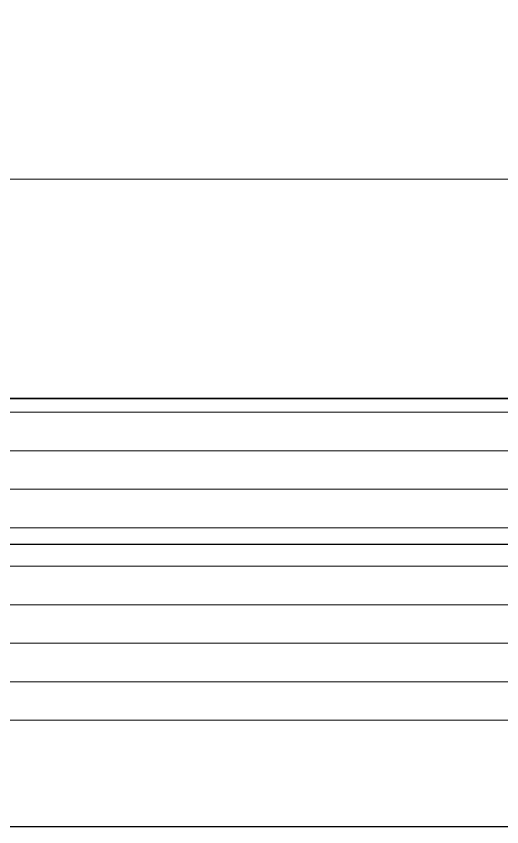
# Model space of a CAD drawing. Extents: x 27938 to 1507990, y 110129 to 923079.
# Drawn here: x 869898.7 to 870156.5, y 517540.4 to 517971.1 of the extents above; entities that cross this region are included whole.
import ezdxf

# ---------------------------------------------------------------- set-up
doc = ezdxf.new("R2010")
doc.units = 0
doc.header["$LTSCALE"] = 1000
doc.header["$MEASUREMENT"] = 0
doc.layers.add('平面-空调预留孔', color=173, linetype='Continuous', lineweight=15)
doc.layers.add('看线', color=251, linetype='Continuous')

# ---------------------------------------------------------------- blocks, each defined once
blk = doc.blocks.new('gdgdgdrgdfsfs')
at = {"layer": '平面-空调预留孔'}
for p, q in [((703030.02, 763961.62), (701455.02, 763961.62)), ((703023.86, 763845.19), (701461.18, 763845.19)), ((703023.86, 763844.89), (701461.18, 763844.89)), ((703023.86, 763837.79), (701461.18, 763837.79)), ((703026.17, 763817.33), (701458.87, 763817.33)), ((703026.17, 763796.87), (701458.87, 763796.87)), ((703026.17, 763776.42), (701458.87, 763776.42)), ((703026.17, 763755.96), (701458.87, 763755.96)), ((703026.17, 763735.5), (701458.87, 763735.5)), ((703026.17, 763715.04), (701458.87, 763715.04)), ((703026.17, 763694.59), (701458.87, 763694.59)), ((703026.17, 763674.13), (701458.87, 763674.13))]:
    blk.add_line(p, q, dxfattribs=at)

msp = doc.modelspace()

# ---------------------------------------------------------------- linework, layer by layer
at = {"layer": '看线', "color": 8}
msp.add_lwpolyline([(875516.58, 519340.45), (875516.59, 517690.45), (855316.58, 517690.45), (855316.58, 519190.45), (852916.58, 519190.45)], dxfattribs=at)
at = {"layer": '看线', "color": 8, "ltscale": 0.5}
msp.add_lwpolyline([(871566.58, 517690.45), (871566.58, 517540.45), (869566.58, 517540.45), (869566.58, 517690.45)], dxfattribs=at)

# ---------------------------------------------------------------- block references
at = {"layer": '平面-空调预留孔', "color": 8}
msp.add_blockref('gdgdgdrgdfsfs', (168324.06, -246077.11), dxfattribs=at)

doc.saveas('drawing.dxf')
